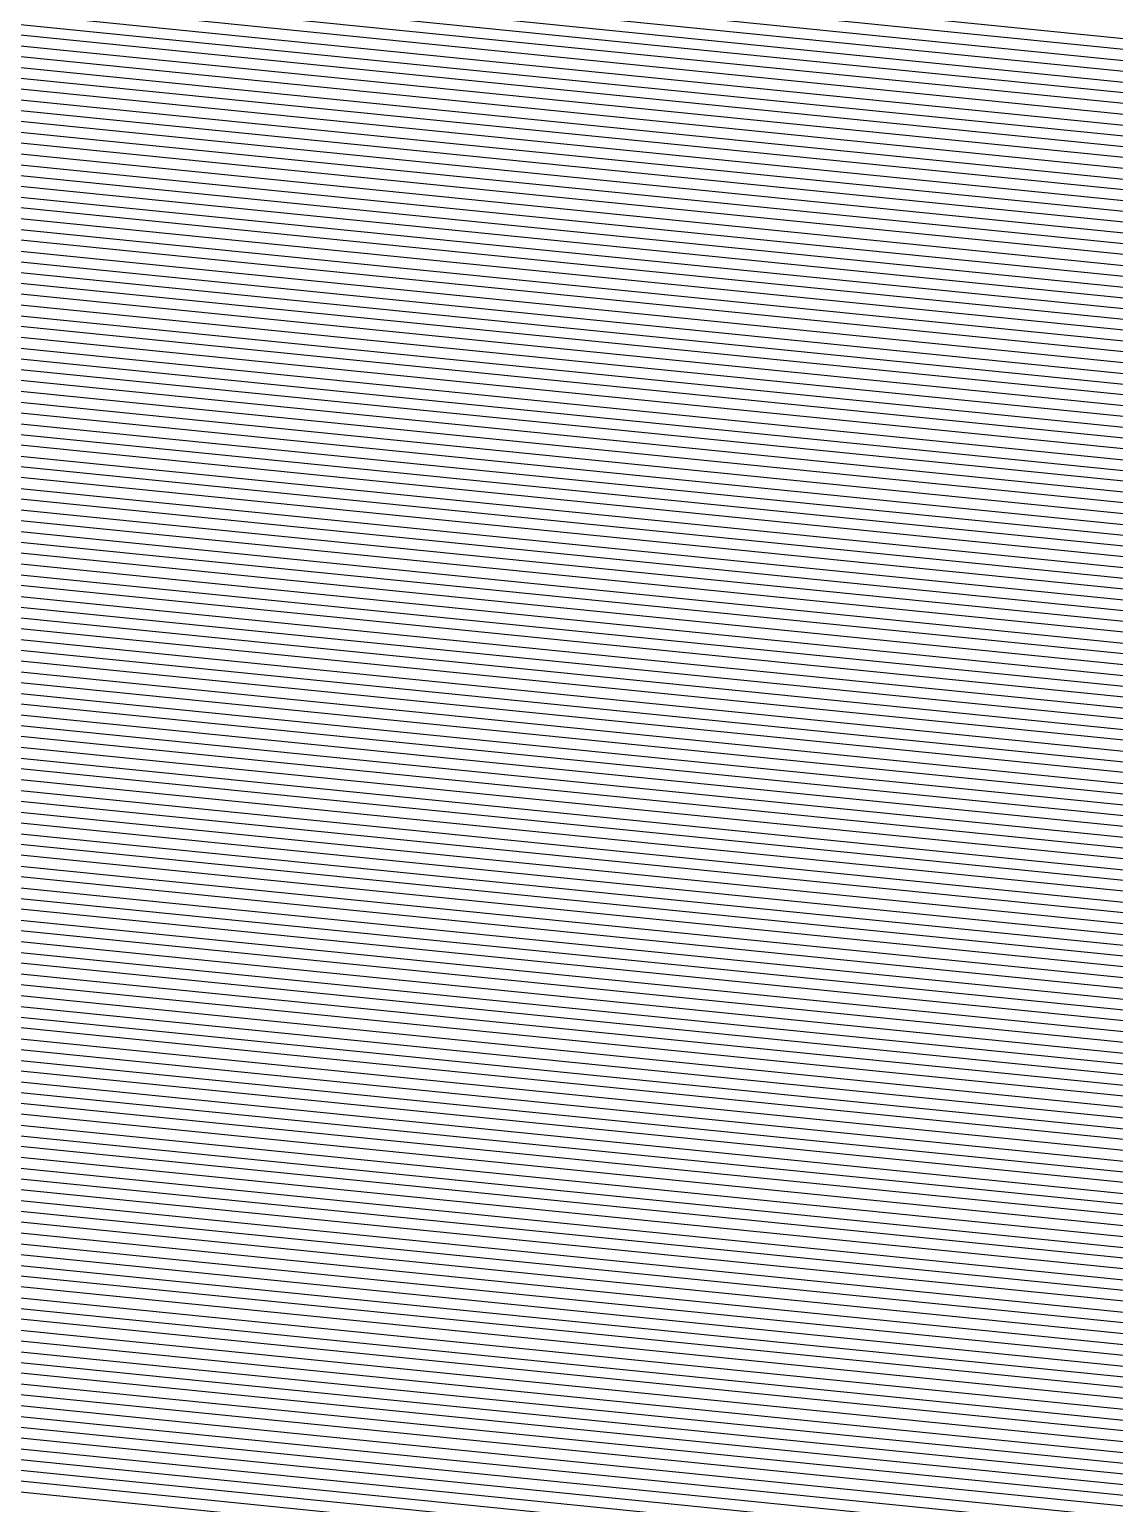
# Model space of a CAD drawing. Extents: x 7084 to 11035, y 13750 to 16729.
# Drawn here: x 9201.4 to 9242.5, y 13833.5 to 13889.4 of the extents above; entities that cross this region are included whole.
import ezdxf

# ---------------------------------------------------------------- set-up
doc = ezdxf.new("R2010")
doc.units = 0
doc.layers.add('Default', color=7, linetype='Continuous')

msp = doc.modelspace()

# ---------------------------------------------------------------- linework, layer by layer
at = {"layer": 'Default'}
for points in [[(10295.182, 16443.974), (10517.258, 16426.435), (10774.398, 16069.815), (10782.234, 16061.156), (10899.116, 15950.077), (11021.842, 15529.148), (11025.76, 15520.163), (10955.631, 15040.771), (10955.141, 15028.681), (10844.103, 14104.975), (10839.206, 14081.776), (10704.791, 13900.543), (10696.956, 13890.577), (10445.659, 13756.114), (9966.443, 13808.73), (9960.24, 13824.25), (9942.283, 13817.715), (9533.196, 13811.869), (9526.993, 13805.497), (8948.427, 13863.96), (8926.226, 13867.554), (8137.273, 13990.325)], [(10298.938, 16421.009), (10512.184, 16404.168), (10759.1, 16061.727), (10776.154, 16042.882), (10888.389, 15936.22), (11006.235, 15532.027), (11014.762, 15512.47), (10947.422, 15052.14), (10946.356, 15025.827), (10839.733, 14138.849), (10829.074, 14088.357), (10700.004, 13914.33), (10682.95, 13892.64), (10441.646, 13763.523), (9981.484, 13814.047), (9967.983, 13847.827), (9928.901, 13833.604), (9536.08, 13827.99), (9522.579, 13814.122), (8967.017, 13870.26), (8918.698, 13878.083), (8161.114, 13995.972)], [(8184.955, 14001.62), (8911.169, 13888.612), (8985.607, 13876.56), (9518.164, 13822.747), (9538.963, 13844.111), (9915.518, 13849.492), (9975.726, 13871.403), (9996.525, 13819.364), (10437.632, 13770.932), (10668.945, 13894.703), (10695.217, 13928.117), (10818.943, 14094.938), (10835.363, 14172.723), (10937.571, 15022.974), (10939.213, 15063.509), (11003.765, 15504.778), (10990.629, 15534.906), (10877.662, 15922.362), (10770.075, 16024.607), (10743.803, 16053.64), (10507.111, 16381.901), (10302.695, 16398.045)], [(10309.457, 16356.709), (10497.979, 16341.82), (10716.267, 16039.082), (10759.132, 15991.714), (10858.354, 15897.418), (10962.537, 15540.089), (10983.97, 15490.933), (10924.437, 15083.974), (10921.758, 15017.837), (10827.497, 14233.696), (10800.706, 14106.784), (10686.601, 13952.934), (10643.735, 13898.416), (10430.408, 13784.269), (10023.598, 13828.935), (9989.663, 13913.841), (9891.43, 13878.091), (9544.153, 13873.128), (9510.218, 13838.272), (9019.07, 13887.901), (8897.617, 13907.563), (8227.87, 14011.785)], [(10096.152, 16308.161), (10195.057, 16272.526), (10311.335, 16345.226), (10495.442, 16330.686), (10708.618, 16035.038), (10756.093, 15982.576), (10852.991, 15890.49), (10954.734, 15541.528), (10978.471, 15487.087), (10920.332, 15089.658), (10917.365, 15016.41), (10825.312, 14250.633), (10795.64, 14110.075), (10684.207, 13959.828), (10636.733, 13899.447), (10428.401, 13787.973), (10031.119, 13831.593), (9993.535, 13925.629), (9884.739, 13886.035), (9545.595, 13881.188), (9508.011, 13842.584), (9028.365, 13891.051), (8893.853, 13912.828), (8239.79, 14014.608)], [(10312.462, 16338.337), (10493.92, 16324.006), (10704.029, 16032.612), (10754.269, 15977.094), (10849.773, 15886.332), (10950.052, 15542.392), (10975.172, 15484.779), (10917.87, 15093.069), (10914.73, 15015.553), (10824.001, 14260.796), (10792.601, 14112.049), (10682.771, 13963.964), (10632.531, 13900.066), (10427.197, 13790.196), (10035.631, 13833.189), (9995.858, 13932.702), (9880.724, 13890.802), (9546.46, 13886.025), (9506.686, 13845.172), (9033.942, 13892.941), (8891.595, 13915.986), (8246.943, 14016.302)], [(8139.657, 13990.89), (8925.473, 13868.607), (8950.286, 13864.59), (9526.552, 13806.36), (9533.485, 13813.481), (9940.945, 13819.304), (9961.014, 13826.608), (9967.947, 13809.261), (10445.258, 13756.854), (10695.555, 13890.783), (10704.313, 13901.922), (10838.192, 14082.434), (10843.666, 14108.363), (10954.262, 15028.396), (10954.81, 15041.908), (11024.66, 15519.393), (11020.281, 15529.436), (10898.043, 15948.692), (10781.626, 16059.328)], [(10777.978, 16048.364), (10891.607, 15940.377), (11010.917, 15531.163), (11018.062, 15514.778), (10949.884, 15048.729), (10948.991, 15026.684), (10841.044, 14128.687), (10832.114, 14086.383), (10701.44, 13910.194), (10687.152, 13892.021), (10442.85, 13761.3), (9976.972, 13812.452), (9965.66, 13840.754), (9932.916, 13828.837), (9535.215, 13823.154), (9523.903, 13811.535), (8961.44, 13868.37), (8920.956, 13874.924), (8153.962, 13994.278)], [(8214.757, 14008.679), (8901.758, 13901.773), (9008.845, 13884.436), (9512.646, 13833.528), (9542.567, 13864.262), (9898.79, 13869.352), (9985.405, 13900.874), (10015.326, 13826.01), (10432.616, 13780.194), (10651.438, 13897.281), (10689.234, 13945.351), (10806.278, 14103.165), (10829.9, 14215.066), (10926.589, 15019.406), (10928.952, 15077.721), (10990.018, 15495.163), (10971.121, 15538.505), (10864.254, 15905.04), (10762.476, 16001.764), (10724.68, 16043.53)], [(10758.22, 15988.972), (10856.745, 15895.34), (10960.196, 15540.521), (10982.32, 15489.779), (10923.205, 15085.679), (10920.44, 15017.409), (10826.841, 14238.778), (10799.186, 14107.772), (10685.883, 13955.002), (10641.634, 13898.725), (10429.806, 13785.38), (10025.854, 13829.732), (9990.825, 13917.377), (9889.422, 13880.474), (9544.586, 13875.546), (9509.556, 13839.566), (9021.858, 13888.846), (8896.488, 13909.143), (8231.446, 14012.632)], [(8243.366, 14015.455), (8892.724, 13914.407), (9031.153, 13891.996), (9507.349, 13843.878), (9546.027, 13883.607), (9882.731, 13888.418), (9994.696, 13929.166), (10033.375, 13832.391), (10427.799, 13789.085), (10634.632, 13899.756), (10683.489, 13961.896), (10794.12, 14111.062), (10824.656, 14255.715), (10916.047, 15015.982), (10919.101, 15091.364), (10976.822, 15485.933), (10952.393, 15541.96), (10851.382, 15888.411), (10755.181, 15979.835)], [(10754.573, 15978.008), (10850.309, 15887.025), (10950.832, 15542.248), (10975.722, 15485.164), (10918.28, 15092.501), (10915.169, 15015.696), (10824.219, 14259.102), (10793.107, 14111.72), (10683.01, 13963.275), (10633.231, 13899.963), (10427.398, 13789.826), (10034.879, 13832.923), (9995.47, 13931.523), (9881.393, 13890.007), (9546.316, 13885.219), (9506.907, 13844.741), (9033.012, 13892.626), (8891.971, 13915.46), (8245.751, 14016.02)], [(8261.247, 14019.691), (8887.077, 13922.304), (9045.096, 13896.721), (9504.038, 13850.347), (9548.19, 13895.697), (9872.694, 13900.335), (10000.503, 13946.848), (10044.656, 13836.379), (10424.789, 13794.642), (10624.128, 13901.304), (10679.899, 13972.236), (10786.522, 14115.998), (10821.379, 14281.12), (10909.459, 15013.841), (10912.944, 15099.891), (10968.574, 15480.164), (10940.688, 15544.119), (10843.337, 15878.018), (10750.621, 15966.13)], [(8269.592, 14021.667), (8884.442, 13925.989), (9051.602, 13898.927), (9502.493, 13853.365), (9549.199, 13901.339), (9868.01, 13905.896), (10003.213, 13955.1), (10049.92, 13838.24), (10423.385, 13797.235), (10619.226, 13902.025), (10678.223, 13977.062), (10782.976, 14118.301), (10819.849, 14292.976), (10906.384, 15012.842), (10910.071, 15103.87), (10964.724, 15477.471), (10935.226, 15545.127), (10839.582, 15873.167), (10748.493, 15959.734)], [(8124.16, 13987.219), (8930.367, 13861.763), (8938.203, 13860.495), (9529.421, 13800.754), (9531.61, 13803.003), (9949.644, 13808.977), (9955.981, 13811.283), (9958.171, 13805.805), (10447.867, 13752.038), (10704.659, 13889.443), (10707.424, 13892.96), (10844.778, 14078.157), (10846.506, 14086.345), (10959.973, 15030.251), (10960.145, 15034.518), (11031.808, 15524.393), (11030.425, 15527.565), (10905.015, 15957.699)], [(10904.479, 15957.006), (11029.645, 15527.708), (11031.258, 15524.009), (10959.735, 15035.086), (10959.533, 15030.108), (10846.288, 14088.038), (10844.271, 14078.486), (10707.185, 13893.649), (10703.958, 13889.546), (10447.666, 13752.409), (9958.923, 13806.071), (9956.368, 13812.462), (9948.975, 13809.771), (9531.755, 13803.809), (9529.2, 13801.185), (8939.132, 13860.81), (8929.991, 13862.29), (8125.352, 13987.501)], [(8127.736, 13988.066), (8929.238, 13863.342), (8940.991, 13861.44), (9528.759, 13802.047), (9532.043, 13805.421), (9947.636, 13811.36), (9957.143, 13814.82), (9960.427, 13806.603), (10447.265, 13753.15), (10702.558, 13889.752), (10706.706, 13895.028), (10843.258, 14079.144), (10845.851, 14091.426), (10958.655, 15029.823), (10958.914, 15036.223), (11030.159, 15523.239), (11028.084, 15527.996), (10903.406, 15955.62)], [(8130.12, 13988.631), (8928.485, 13864.395), (8942.85, 13862.07), (9528.317, 13802.91), (9532.331, 13807.033), (9946.298, 13812.949), (9957.917, 13817.177), (9961.931, 13807.135), (10446.863, 13753.891), (10701.157, 13889.958), (10706.227, 13896.407), (10842.245, 14079.802), (10845.414, 14094.813), (10957.776, 15029.537), (10958.093, 15037.36), (11029.059, 15522.47), (11026.524, 15528.284), (10902.334, 15954.235)], [(8131.312, 13988.913), (8928.108, 13864.922), (8943.78, 13862.385), (9528.097, 13803.341), (9532.475, 13807.839), (9945.629, 13813.743), (9958.304, 13818.356), (9962.683, 13807.4), (10446.663, 13754.261), (10700.457, 13890.061), (10705.988, 13897.096), (10841.738, 14080.131), (10845.195, 14096.507), (10957.337, 15029.395), (10957.683, 15037.929), (11028.509, 15522.086), (11025.743, 15528.428), (10901.797, 15953.542)], [(8132.504, 13989.196), (8927.732, 13865.448), (8944.709, 13862.7), (9527.876, 13803.772), (9532.62, 13808.645), (9944.96, 13814.538), (9958.691, 13819.535), (9963.435, 13807.666), (10446.462, 13754.632), (10699.757, 13890.165), (10705.749, 13897.785), (10841.232, 14080.46), (10844.977, 14098.2), (10956.898, 15029.252), (10957.272, 15038.497), (11027.959, 15521.701), (11024.963, 15528.572), (10901.261, 15952.849)], [(10900.188, 15951.463), (11023.403, 15528.86), (11026.859, 15520.932), (10956.451, 15039.634), (10956.019, 15028.967), (10844.54, 14101.588), (10840.219, 14081.118), (10705.27, 13899.164), (10698.356, 13890.371), (10446.061, 13755.373), (9964.939, 13808.198), (9959.466, 13821.892), (9943.622, 13816.126), (9532.908, 13810.257), (9527.435, 13804.635), (8946.568, 13863.33), (8926.979, 13866.501), (8134.889, 13989.76)], [(8138.465, 13990.607), (8925.85, 13868.08), (8949.357, 13864.275), (9526.772, 13805.929), (9533.34, 13812.675), (9941.614, 13818.51), (9960.627, 13825.429), (9967.195, 13808.996), (10445.459, 13756.484), (10696.255, 13890.68), (10704.552, 13901.232), (10838.699, 14082.105), (10843.884, 14106.669), (10954.702, 15028.539), (10955.22, 15041.339), (11025.21, 15519.778), (11021.062, 15529.292), (10898.579, 15949.384)], [(8140.849, 13991.172), (8925.097, 13869.133), (8951.216, 13864.905), (9526.331, 13806.791), (9533.629, 13814.287), (9940.276, 13820.098), (9961.401, 13827.787), (9968.699, 13809.527), (10445.057, 13757.225), (10694.855, 13890.886), (10704.073, 13902.611), (10837.686, 14082.763), (10843.447, 14110.056), (10953.823, 15028.253), (10954.399, 15042.476), (11024.11, 15519.009), (11019.501, 15529.58), (10897.507, 15947.999)], [(10896.434, 15946.613), (11017.94, 15529.868), (11023.01, 15518.24), (10953.578, 15043.613), (10952.945, 15027.968), (10843.01, 14113.444), (10836.673, 14083.422), (10703.594, 13903.99), (10693.454, 13891.093), (10444.656, 13757.966), (9970.203, 13810.059), (9962.176, 13830.144), (9938.938, 13821.687), (9533.917, 13815.899), (9525.889, 13807.654), (8953.075, 13865.535), (8924.344, 13870.186)], [(8144.425, 13992.019), (8923.968, 13870.713), (8954.004, 13865.85), (9525.669, 13808.085), (9534.061, 13816.705), (9938.269, 13822.482), (9962.563, 13831.323), (9970.955, 13810.325), (10444.455, 13758.336), (10692.754, 13891.196), (10703.355, 13904.679), (10836.166, 14083.751), (10842.792, 14115.137), (10952.505, 15027.825), (10953.168, 15044.182), (11022.46, 15517.855), (11017.16, 15530.012), (10895.898, 15945.92)], [(10894.825, 15944.534), (11015.599, 15530.3), (11021.361, 15517.086), (10952.347, 15045.319), (10951.627, 15027.54), (10842.355, 14118.525), (10835.153, 14084.409), (10702.876, 13906.058), (10691.353, 13891.402), (10444.054, 13759.077), (9972.459, 13810.857), (9963.337, 13833.681), (9936.93, 13824.071), (9534.35, 13818.317), (9525.227, 13808.947), (8955.863, 13866.48), (8923.215, 13871.765), (8146.809, 13992.584)], [(10894.289, 15943.841), (11014.819, 15530.444), (11020.811, 15516.701), (10951.937, 15045.887), (10951.188, 15027.397), (10842.136, 14120.219), (10834.646, 14084.738), (10702.637, 13906.747), (10690.653, 13891.505), (10443.853, 13759.448), (9973.212, 13811.122), (9963.724, 13834.86), (9936.261, 13824.865), (9534.494, 13819.123), (9525.007, 13809.379), (8956.793, 13866.795), (8922.838, 13872.292), (8148.001, 13992.866)], [(8149.193, 13993.149), (8922.462, 13872.818), (8957.722, 13867.11), (9524.786, 13809.81), (9534.638, 13819.929), (9935.592, 13825.659), (9964.111, 13836.038), (9973.964, 13811.388), (10443.653, 13759.818), (10689.953, 13891.608), (10702.398, 13907.436), (10834.14, 14085.067), (10841.918, 14121.912), (10950.748, 15027.254), (10951.526, 15046.455), (11020.261, 15516.316), (11014.039, 15530.588), (10893.752, 15943.148)], [(8150.385, 13993.431), (8922.086, 13873.345), (8958.652, 13867.425), (9524.565, 13810.241), (9534.782, 13820.735), (9934.923, 13826.454), (9964.499, 13837.217), (9974.716, 13811.654), (10443.452, 13760.189), (10689.253, 13891.712), (10702.158, 13908.126), (10833.633, 14085.396), (10841.699, 14123.606), (10950.309, 15027.112), (10951.116, 15047.024), (11019.711, 15515.932), (11013.258, 15530.732), (10893.216, 15942.456)], [(8151.577, 13993.713), (8921.709, 13873.871), (8959.581, 13867.74), (9524.344, 13810.672), (9534.926, 13821.541), (9934.254, 13827.248), (9964.886, 13838.396), (9975.468, 13811.92), (10443.251, 13760.559), (10688.552, 13891.815), (10701.919, 13908.815), (10833.127, 14085.725), (10841.481, 14125.3), (10949.87, 15026.969), (10950.705, 15047.592), (11019.161, 15515.547), (11012.478, 15530.876), (10892.68, 15941.763)], [(8152.77, 13993.996), (8921.333, 13874.398), (8960.511, 13868.055), (9524.124, 13811.104), (9535.07, 13822.348), (9933.585, 13828.043), (9965.273, 13839.575), (9976.22, 13812.186), (10443.051, 13760.93), (10687.852, 13891.918), (10701.68, 13909.505), (10832.62, 14086.054), (10841.262, 14126.993), (10949.431, 15026.826), (10950.295, 15048.161), (11018.611, 15515.163), (11011.698, 15531.019), (10892.143, 15941.07)], [(10891.071, 15939.684), (11010.137, 15531.307), (11017.512, 15514.393), (10949.474, 15049.298), (10948.552, 15026.541), (10840.825, 14130.381), (10831.607, 14086.712), (10701.201, 13910.883), (10686.452, 13892.124), (10442.649, 13761.67), (9977.724, 13812.718), (9966.047, 13841.932), (9932.246, 13829.631), (9535.359, 13823.96), (9523.682, 13811.966), (8962.37, 13868.685), (8920.58, 13875.451), (8155.154, 13994.56)], [(8156.346, 13994.843), (8920.203, 13875.977), (8963.299, 13869), (9523.461, 13812.397), (9535.503, 13824.766), (9931.577, 13830.426), (9966.434, 13843.111), (9978.476, 13812.983), (10442.449, 13762.041), (10685.751, 13892.227), (10700.962, 13911.573), (10831.1, 14087.041), (10840.607, 14132.074), (10948.113, 15026.398), (10949.063, 15049.866), (11016.962, 15514.009), (11009.357, 15531.451), (10890.534, 15938.991)], [(10889.998, 15938.298), (11008.576, 15531.595), (11016.412, 15513.624), (10948.653, 15050.435), (10947.674, 15026.255), (10840.388, 14133.768), (10830.594, 14087.37), (10700.722, 13912.262), (10685.051, 13892.33), (10442.248, 13762.411), (9979.228, 13813.249), (9966.821, 13844.29), (9930.908, 13831.22), (9535.647, 13825.572), (9523.241, 13812.829), (8964.229, 13869.315), (8919.827, 13876.503), (8157.538, 13995.125)], [(8159.922, 13995.69), (8919.074, 13877.556), (8966.088, 13869.945), (9522.799, 13813.691), (9535.936, 13827.184), (9929.57, 13832.809), (9967.596, 13846.648), (9980.732, 13813.781), (10441.847, 13763.152), (10683.651, 13892.537), (10700.244, 13913.641), (10829.581, 14088.028), (10839.951, 14137.156), (10946.795, 15025.97), (10947.832, 15051.572), (11015.312, 15512.855), (11007.016, 15531.883), (10888.925, 15936.913)], [(10887.853, 15935.527), (11005.455, 15532.171), (11014.212, 15512.086), (10947.011, 15052.709), (10945.917, 15025.685), (10839.514, 14140.543), (10828.568, 14088.686), (10699.765, 13915.019), (10682.25, 13892.743), (10441.445, 13763.893), (9982.236, 13814.313), (9968.37, 13849.005), (9928.232, 13834.398), (9536.224, 13828.796), (9522.358, 13814.554), (8967.947, 13870.575), (8918.321, 13878.609)], [(8163.498, 13996.537), (8917.945, 13879.136), (8968.876, 13870.89), (9522.137, 13814.985), (9536.368, 13829.602), (9927.563, 13835.192), (9968.757, 13850.184), (9982.988, 13814.579), (10441.245, 13764.264), (10681.55, 13892.846), (10699.526, 13915.709), (10828.061, 14089.015), (10839.296, 14142.237), (10945.477, 15025.542), (10946.601, 15053.277), (11013.663, 15511.701), (11004.675, 15532.315), (10887.316, 15934.834)], [(10886.244, 15933.448), (11003.114, 15532.603), (11012.563, 15510.932), (10945.78, 15054.414), (10944.599, 15025.257), (10838.859, 14145.624), (10827.048, 14089.674), (10699.047, 13917.087), (10680.149, 13893.052), (10440.843, 13765.005), (9984.492, 13815.11), (9969.531, 13852.542), (9926.224, 13836.781), (9536.656, 13831.214), (9521.696, 13815.847), (8970.735, 13871.52), (8917.192, 13880.189), (8165.882, 13997.102)], [(10885.707, 15932.755), (11002.334, 15532.747), (11012.013, 15510.547), (10945.369, 15054.982), (10944.16, 15025.114), (10838.64, 14147.318), (10826.541, 14090.003), (10698.808, 13917.777), (10679.449, 13893.156), (10440.642, 13765.375), (9985.244, 13815.376), (9969.919, 13853.721), (9925.555, 13837.576), (9536.801, 13832.02), (9521.475, 13816.279), (8971.665, 13871.835), (8916.815, 13880.715), (8167.074, 13997.384)], [(10885.171, 15932.062), (11001.553, 15532.891), (11011.463, 15510.163), (10944.959, 15055.551), (10943.72, 15024.971), (10838.422, 14149.011), (10826.035, 14090.332), (10698.568, 13918.466), (10678.749, 13893.259), (10440.442, 13765.746), (9985.996, 13815.642), (9970.306, 13854.9), (9924.886, 13838.37), (9536.945, 13832.826), (9521.254, 13816.71), (8972.594, 13872.15), (8916.439, 13881.241), (8168.266, 13997.666)], [(8169.458, 13997.949), (8916.063, 13881.768), (8973.524, 13872.465), (9521.034, 13817.141), (9537.089, 13833.632), (9924.217, 13839.164), (9970.693, 13856.078), (9986.748, 13815.908), (10440.241, 13766.116), (10678.048, 13893.362), (10698.329, 13919.156), (10825.528, 14090.661), (10838.203, 14150.705), (10943.281, 15024.829), (10944.549, 15056.119), (11010.913, 15509.778), (11000.773, 15533.035), (10884.635, 15931.37)], [(10884.098, 15930.677), (10999.993, 15533.179), (11010.363, 15509.394), (10944.138, 15056.688), (10942.842, 15024.686), (10837.985, 14152.399), (10825.022, 14090.99), (10698.089, 13919.845), (10677.348, 13893.465), (10440.04, 13766.486), (9987.5, 13816.174), (9971.08, 13857.257), (9923.548, 13839.959), (9537.233, 13834.438), (9520.813, 13817.572), (8974.453, 13872.78), (8915.686, 13882.294), (8170.651, 13998.231)], [(8171.843, 13998.514), (8915.31, 13882.821), (8975.383, 13873.095), (9520.592, 13818.003), (9537.377, 13835.244), (9922.879, 13840.753), (9971.467, 13858.436), (9988.252, 13816.44), (10439.84, 13766.857), (10676.648, 13893.568), (10697.85, 13920.534), (10824.515, 14091.319), (10837.766, 14154.093), (10942.402, 15024.543), (10943.728, 15057.256), (11009.814, 15509.009), (10999.212, 15533.323), (10883.562, 15929.984)], [(8173.035, 13998.796), (8914.933, 13883.347), (8976.312, 13873.41), (9520.371, 13818.435), (9537.521, 13836.05), (9922.21, 13841.548), (9971.854, 13859.615), (9989.004, 13816.705), (10439.639, 13767.227), (10675.948, 13893.671), (10697.611, 13921.224), (10824.008, 14091.648), (10837.548, 14155.786), (10941.963, 15024.4), (10943.317, 15057.825), (11009.264, 15508.624), (10998.432, 15533.467), (10883.026, 15929.291)], [(8174.227, 13999.078), (8914.557, 13883.874), (8977.242, 13873.725), (9520.151, 13818.866), (9537.666, 13836.856), (9921.54, 13842.342), (9972.242, 13860.794), (9989.756, 13816.971), (10439.438, 13767.598), (10675.247, 13893.774), (10697.371, 13921.913), (10823.502, 14091.977), (10837.329, 14157.48), (10941.524, 15024.258), (10942.907, 15058.393), (11008.714, 15508.24), (10997.652, 15533.611), (10882.489, 15928.598)], [(10881.953, 15927.905), (10996.871, 15533.755), (11008.164, 15507.855), (10942.496, 15058.962), (10941.085, 15024.115), (10837.111, 14159.174), (10822.995, 14092.306), (10697.132, 13922.602), (10674.547, 13893.878), (10439.238, 13767.968), (9990.508, 13817.237), (9972.629, 13861.973), (9920.871, 13843.137), (9537.81, 13837.662), (9519.93, 13819.297), (8978.171, 13874.04), (8914.18, 13884.4), (8175.419, 13999.361)], [(8176.611, 13999.643), (8913.804, 13884.926), (8979.101, 13874.355), (9519.709, 13819.728), (9537.954, 13838.468), (9920.202, 13843.931), (9973.016, 13863.151), (9991.261, 13817.503), (10439.037, 13768.339), (10673.847, 13893.981), (10696.893, 13923.292), (10822.489, 14092.635), (10836.892, 14160.867), (10940.645, 15023.972), (10942.086, 15059.53), (11007.614, 15507.471), (10996.091, 15533.899), (10881.417, 15927.212)], [(8177.803, 13999.925), (8913.428, 13885.453), (8980.03, 13874.67), (9519.488, 13820.16), (9538.098, 13839.274), (9919.533, 13844.725), (9973.403, 13864.33), (9992.013, 13817.769), (10438.836, 13768.709), (10673.146, 13894.084), (10696.653, 13923.981), (10821.982, 14092.964), (10836.674, 14162.561), (10940.206, 15023.83), (10941.675, 15060.098), (11007.064, 15507.086), (10995.311, 15534.043), (10880.88, 15926.519)], [(10879.271, 15924.441), (10992.97, 15534.474), (11005.415, 15505.932), (10940.444, 15061.804), (10938.888, 15023.402), (10836.018, 14167.642), (10820.462, 14093.951), (10695.935, 13926.049), (10671.046, 13894.393), (10438.234, 13769.821), (9994.269, 13818.566), (9974.564, 13867.867), (9917.526, 13847.109), (9538.531, 13841.692), (9518.826, 13821.453), (8982.819, 13875.615), (8912.298, 13887.032), (8181.379, 14000.772)], [(10878.735, 15923.748), (10992.189, 15534.618), (11004.865, 15505.548), (10940.034, 15062.372), (10938.449, 15023.259), (10835.8, 14169.336), (10819.956, 14094.28), (10695.696, 13926.739), (10670.345, 13894.496), (10438.034, 13770.191), (9995.021, 13818.832), (9974.952, 13869.045), (9916.857, 13847.903), (9538.675, 13842.499), (9518.606, 13821.885), (8983.748, 13875.93), (8911.922, 13887.559), (8182.571, 14001.055)], [(8183.763, 14001.337), (8911.545, 13888.085), (8984.678, 13876.245), (9518.385, 13822.316), (9538.819, 13843.305), (9916.187, 13848.697), (9975.339, 13870.224), (9995.773, 13819.098), (10437.833, 13770.562), (10669.645, 13894.599), (10695.457, 13927.428), (10819.449, 14094.609), (10835.581, 14171.03), (10938.01, 15023.116), (10939.623, 15062.941), (11004.315, 15505.163), (10991.409, 15534.762), (10878.199, 15923.055)], [(10877.126, 15921.669), (10989.848, 15535.05), (11003.215, 15504.394), (10938.802, 15064.078), (10937.131, 15022.831), (10835.144, 14174.417), (10818.436, 14095.267), (10694.978, 13928.807), (10668.245, 13894.806), (10437.432, 13771.302), (9997.277, 13819.63), (9976.113, 13872.582), (9914.849, 13850.286), (9539.107, 13844.917), (9517.943, 13823.178), (8986.537, 13876.875), (8910.793, 13889.138), (8186.147, 14001.902)], [(10876.053, 15920.283), (10988.288, 15535.338), (11002.115, 15503.625), (10937.981, 15065.215), (10936.253, 15022.545), (10834.707, 14177.804), (10817.423, 14095.926), (10694.499, 13930.185), (10666.844, 13895.012), (10437.03, 13772.043), (9998.781, 13820.162), (9976.887, 13874.94), (9913.511, 13851.875), (9539.396, 13846.529), (9517.502, 13824.041), (8988.396, 13877.505), (8910.04, 13890.191), (8188.531, 14002.467)], [(8189.724, 14002.749), (8909.663, 13890.717), (8989.325, 13877.82), (9517.281, 13824.472), (9539.54, 13847.335), (9912.842, 13852.67), (9977.274, 13876.118), (9999.533, 13820.427), (10436.83, 13772.414), (10666.144, 13895.115), (10694.26, 13930.875), (10816.916, 14096.255), (10834.489, 14179.498), (10935.814, 15022.403), (10937.571, 15065.783), (11001.566, 15503.24), (10987.508, 15535.482), (10875.517, 15919.591)], [(8190.916, 14003.031), (8909.287, 13891.244), (8990.255, 13878.135), (9517.06, 13824.903), (9539.684, 13848.141), (9912.173, 13853.464), (9977.662, 13877.297), (10000.285, 13820.693), (10436.629, 13772.784), (10665.444, 13895.218), (10694.021, 13931.564), (10816.41, 14096.584), (10834.27, 14181.192), (10935.374, 15022.26), (10937.161, 15066.352), (11001.016, 15502.855), (10986.727, 15535.626), (10874.981, 15918.898)], [(10874.444, 15918.205), (10985.947, 15535.77), (11000.466, 15502.471), (10936.75, 15066.92), (10934.935, 15022.117), (10834.052, 14182.885), (10815.903, 14096.913), (10693.781, 13932.253), (10664.743, 13895.321), (10436.428, 13773.155), (10001.037, 13820.959), (9978.049, 13878.476), (9911.504, 13854.258), (9539.828, 13848.947), (9516.84, 13825.335), (8991.184, 13878.45)], [(8193.3, 14003.596), (8908.534, 13892.297), (8992.114, 13878.766), (9516.619, 13825.766), (9539.972, 13849.753), (9910.834, 13855.053), (9978.436, 13879.655), (10001.789, 13821.225), (10436.228, 13773.525), (10664.043, 13895.425), (10693.542, 13932.943), (10815.397, 14097.242), (10833.833, 14184.579), (10934.496, 15021.975), (10936.34, 15067.488), (10999.916, 15502.086), (10985.167, 15535.914), (10873.908, 15917.512)], [(10873.372, 15916.819), (10984.386, 15536.058), (10999.366, 15501.702), (10935.929, 15068.057), (10934.057, 15021.832), (10833.615, 14186.273), (10814.89, 14097.571), (10693.302, 13933.632), (10663.343, 13895.528), (10436.027, 13773.896), (10002.541, 13821.491), (9978.823, 13880.834), (9910.165, 13855.847), (9540.116, 13850.559), (9516.398, 13826.197), (8993.043, 13879.081), (8908.158, 13892.823), (8194.492, 14003.878)], [(10872.835, 15916.126), (10983.606, 15536.202), (10998.816, 15501.317), (10935.519, 15068.625), (10933.617, 15021.689), (10833.396, 14187.967), (10814.383, 14097.9), (10693.063, 13934.321), (10662.642, 13895.631), (10435.826, 13774.266), (10003.293, 13821.757), (9979.21, 13882.013), (9909.496, 13856.642), (9540.261, 13851.365), (9516.178, 13826.628), (8993.973, 13879.396), (8907.781, 13893.35), (8195.684, 14004.161)], [(8198.068, 14004.726), (8907.028, 13894.402), (8995.832, 13880.026), (9515.736, 13827.491), (9540.549, 13852.977), (9908.158, 13858.23), (9979.984, 13884.37), (10004.797, 13822.288), (10435.425, 13775.007), (10661.242, 13895.837), (10692.584, 13935.7), (10813.37, 14098.558), (10832.959, 14191.354), (10932.739, 15021.404), (10934.698, 15069.762), (10997.716, 15500.548), (10982.045, 15536.49), (10871.763, 15914.74)], [(8199.26, 14005.008), (8906.652, 13894.929), (8996.761, 13880.341), (9515.515, 13827.922), (9540.693, 13853.783), (9907.489, 13859.025), (9980.372, 13885.549), (10005.549, 13822.554), (10435.224, 13775.378), (10660.542, 13895.94), (10692.345, 13936.39), (10812.864, 14098.887), (10832.741, 14193.048), (10932.3, 15021.261), (10934.287, 15070.331), (10997.167, 15500.163), (10981.265, 15536.634), (10871.226, 15914.047)], [(10870.69, 15913.355), (10980.485, 15536.778), (10996.617, 15499.779), (10933.877, 15070.899), (10931.86, 15021.119), (10832.522, 14194.741), (10812.357, 14099.216), (10692.106, 13937.079), (10659.841, 13896.043), (10435.024, 13775.748), (10006.301, 13822.82), (9980.759, 13886.728), (9906.82, 13859.819), (9540.837, 13854.589), (9515.295, 13828.353), (8997.691, 13880.656), (8906.275, 13895.455), (8200.452, 14005.29)], [(8201.644, 14005.573), (8905.899, 13895.982), (8998.621, 13880.971), (9515.074, 13828.785), (9540.981, 13855.395), (9906.151, 13860.614), (9981.146, 13887.907), (10007.053, 13823.086), (10434.823, 13776.118), (10659.141, 13896.147), (10691.866, 13937.768), (10811.851, 14099.545), (10832.304, 14196.435), (10931.421, 15020.976), (10933.467, 15071.468), (10996.067, 15499.394), (10979.704, 15536.922), (10870.154, 15912.662)], [(10869.617, 15911.969), (10978.924, 15537.066), (10995.517, 15499.009), (10933.056, 15072.036), (10930.982, 15020.833), (10832.085, 14198.129), (10811.344, 14099.874), (10691.627, 13938.458), (10658.441, 13896.25), (10434.622, 13776.489), (10007.805, 13823.352), (9981.533, 13889.085), (9905.481, 13861.408), (9541.126, 13856.201), (9514.853, 13829.216), (8999.55, 13881.286), (8905.523, 13896.508), (8202.836, 14005.855)], [(10869.081, 15911.276), (10978.144, 15537.21), (10994.967, 15498.625), (10932.646, 15072.605), (10930.543, 15020.69), (10831.867, 14199.822), (10810.837, 14100.203), (10691.388, 13939.147), (10657.741, 13896.353), (10434.422, 13776.859), (10008.557, 13823.618), (9981.92, 13890.264), (9904.812, 13862.203), (9541.27, 13857.007), (9514.633, 13829.647), (9000.48, 13881.601), (8905.146, 13897.035), (8204.028, 14006.137)], [(8205.22, 14006.42), (8904.77, 13897.561), (9001.409, 13881.916), (9514.412, 13830.078), (9541.414, 13857.813), (9904.143, 13862.997), (9982.307, 13891.443), (10009.31, 13823.884), (10434.221, 13777.23), (10657.04, 13896.456), (10691.148, 13939.836), (10810.331, 14100.532), (10831.648, 14201.516), (10930.103, 15020.548), (10932.235, 15073.173), (10994.417, 15498.24), (10977.363, 15537.354), (10868.545, 15910.583)], [(10868.008, 15909.89), (10976.583, 15537.497), (10993.867, 15497.855), (10931.825, 15073.742), (10929.664, 15020.405), (10831.43, 14203.21), (10809.824, 14100.861), (10690.909, 13940.526), (10656.34, 13896.559), (10434.02, 13777.6), (10010.062, 13824.149), (9982.695, 13892.622), (9903.474, 13863.791), (9541.558, 13858.619), (9514.191, 13830.51), (9002.339, 13882.231), (8904.393, 13898.087), (8206.412, 14006.702)], [(10867.472, 15909.197), (10975.803, 15537.641), (10993.318, 15497.471), (10931.414, 15074.31), (10929.225, 15020.262), (10831.211, 14204.904), (10809.318, 14101.19), (10690.67, 13941.215), (10655.64, 13896.662), (10433.82, 13777.971), (10010.814, 13824.415), (9983.082, 13893.801), (9902.805, 13864.586), (9541.702, 13859.425), (9513.97, 13830.941), (9003.268, 13882.546), (8904.017, 13898.614), (8207.605, 14006.984)], [(10866.399, 15907.812), (10974.242, 15537.929), (10992.218, 15496.702), (10930.593, 15075.447), (10928.346, 15019.977), (10830.774, 14208.291), (10808.305, 14101.849), (10690.191, 13942.594), (10654.239, 13896.869), (10433.418, 13778.712), (10012.318, 13824.947), (9983.856, 13896.158), (9901.467, 13866.175), (9541.991, 13861.037), (9513.529, 13831.803), (9005.127, 13883.176), (8903.264, 13899.667), (8209.989, 14007.549)], [(10865.863, 15907.119), (10973.462, 15538.073), (10991.668, 15496.317), (10930.183, 15076.015), (10927.907, 15019.834), (10830.556, 14209.985), (10807.798, 14102.178), (10689.952, 13943.283), (10653.539, 13896.972), (10433.218, 13779.082), (10013.07, 13825.213), (9984.243, 13897.337), (9900.798, 13866.969), (9542.135, 13861.843), (9513.308, 13832.235), (9006.057, 13883.491), (8902.888, 13900.193), (8211.181, 14007.831)], [(8212.373, 14008.114), (8902.511, 13900.72), (9006.986, 13883.806), (9513.087, 13832.666), (9542.279, 13862.65), (9900.128, 13867.764), (9984.63, 13898.516), (10013.822, 13825.479), (10433.017, 13779.453), (10652.839, 13897.075), (10689.712, 13943.972), (10807.291, 14102.507), (10830.337, 14211.678), (10927.468, 15019.692), (10929.773, 15076.584), (10991.118, 15495.932), (10972.681, 15538.217), (10865.326, 15906.426)], [(10864.79, 15905.733), (10971.901, 15538.361), (10990.568, 15495.548), (10929.362, 15077.152), (10927.029, 15019.549), (10830.119, 14213.372), (10806.785, 14102.836), (10689.473, 13944.662), (10652.138, 13897.178), (10432.816, 13779.823), (10014.574, 13825.745), (9985.017, 13899.695), (9899.459, 13868.558), (9542.423, 13863.456), (9512.867, 13833.097), (9007.916, 13884.121), (8902.135, 13901.246), (8213.565, 14008.396)], [(10863.717, 15904.347), (10970.34, 15538.649), (10989.468, 15494.779), (10928.541, 15078.289), (10926.15, 15019.264), (10829.682, 14216.759), (10805.772, 14103.494), (10688.994, 13946.041), (10650.738, 13897.384), (10432.415, 13780.564), (10016.078, 13826.276), (9985.792, 13902.053), (9898.121, 13870.147), (9542.711, 13865.068), (9512.425, 13833.959), (9009.775, 13884.751), (8901.382, 13902.299), (8215.949, 14008.961)], [(8217.141, 14009.243), (8901.005, 13902.825), (9010.704, 13885.066), (9512.205, 13834.391), (9542.856, 13865.874), (9897.452, 13870.941), (9986.179, 13903.231), (10016.83, 13826.542), (10432.214, 13780.935), (10650.038, 13897.487), (10688.755, 13946.73), (10805.265, 14103.823), (10829.463, 14218.453), (10925.711, 15019.121), (10928.131, 15078.858), (10988.919, 15494.394), (10969.56, 15538.793), (10863.181, 15903.654)], [(10862.108, 15902.268), (10967.999, 15539.081), (10987.819, 15493.625), (10927.31, 15079.995), (10924.832, 15018.835), (10829.026, 14221.841), (10804.252, 14104.481), (10688.276, 13948.109), (10648.637, 13897.694), (10431.813, 13781.675), (10018.334, 13827.074), (9986.953, 13905.589), (9896.114, 13872.53), (9543.144, 13867.486), (9511.763, 13835.253), (9012.563, 13885.696), (8900.252, 13903.878), (8219.525, 14009.808)], [(8221.909, 14010.373), (8899.5, 13904.931), (9014.422, 13886.326), (9511.322, 13836.116), (9543.432, 13869.098), (9894.775, 13874.119), (9987.727, 13907.947), (10019.838, 13827.606), (10431.412, 13782.416), (10647.237, 13897.9), (10687.797, 13949.487), (10803.239, 14105.139), (10828.589, 14225.228), (10923.954, 15018.55), (10926.489, 15081.132), (10986.719, 15492.856), (10966.439, 15539.369), (10861.036, 15900.883)], [(8223.101, 14010.655), (8899.123, 13905.458), (9015.352, 13886.641), (9511.101, 13836.547), (9543.576, 13869.904), (9894.106, 13874.913), (9988.115, 13909.126), (10020.59, 13827.871), (10431.211, 13782.787), (10646.536, 13898.003), (10687.558, 13950.177), (10802.732, 14105.468), (10828.371, 14226.922), (10923.515, 15018.407), (10926.079, 15081.7), (10986.169, 15492.471), (10965.658, 15539.513), (10860.499, 15900.19)], [(10859.963, 15899.497), (10964.878, 15539.657), (10985.619, 15492.086), (10925.668, 15082.268), (10923.075, 15018.265), (10828.152, 14228.615), (10802.226, 14105.797), (10687.319, 13950.866), (10645.836, 13898.106), (10431.01, 13783.157), (10021.342, 13828.137), (9988.502, 13910.304), (9893.437, 13875.708), (9543.721, 13870.71), (9510.88, 13836.978), (9016.281, 13886.956), (8898.747, 13905.984), (8224.293, 14010.937)], [(8225.485, 14011.22), (8898.37, 13906.511), (9017.211, 13887.271), (9510.659, 13837.409), (9543.865, 13871.516), (9892.768, 13876.502), (9988.889, 13911.483), (10022.094, 13828.403), (10430.809, 13783.528), (10645.136, 13898.209), (10687.079, 13951.555), (10801.719, 14106.126), (10827.934, 14230.309), (10922.636, 15018.122), (10925.258, 15082.837), (10985.07, 15491.702), (10964.098, 15539.801), (10859.427, 15898.804)], [(8226.678, 14011.502), (8897.994, 13907.037), (9018.14, 13887.586), (9510.439, 13837.841), (9544.009, 13872.322), (9892.099, 13877.297), (9989.276, 13912.662), (10022.846, 13828.669), (10430.609, 13783.898), (10644.435, 13898.312), (10686.84, 13952.245), (10801.212, 14106.455), (10827.715, 14232.003), (10922.197, 15017.979), (10924.847, 15083.405), (10984.52, 15491.317), (10963.317, 15539.945), (10858.89, 15898.111)], [(10856.209, 15894.647), (10959.416, 15540.665), (10981.77, 15489.394), (10922.795, 15086.248), (10920.001, 15017.266), (10826.623, 14240.471), (10798.68, 14108.101), (10685.643, 13955.692), (10640.934, 13898.828), (10429.605, 13785.751), (10026.607, 13829.998), (9991.212, 13918.556), (9888.753, 13881.269), (9544.73, 13876.352), (9509.335, 13839.997), (9022.788, 13889.161), (8896.112, 13909.669), (8232.638, 14012.914)], [(10854.063, 15891.875), (10956.294, 15541.24), (10979.571, 15487.856), (10921.153, 15088.522), (10918.244, 15016.695), (10825.749, 14247.246), (10796.653, 14109.417), (10684.686, 13958.449), (10638.133, 13899.241), (10428.803, 13787.232), (10029.615, 13831.062), (9992.76, 13923.271), (9886.077, 13884.446), (9545.307, 13879.576), (9508.452, 13841.722), (9026.506, 13890.421), (8894.606, 13911.775), (8237.406, 14014.043)], [(8238.598, 14014.326), (8894.23, 13912.301), (9027.435, 13890.736), (9508.231, 13842.153), (9545.451, 13880.382), (9885.408, 13885.241), (9993.148, 13924.45), (10030.367, 13831.328), (10428.602, 13787.603), (10637.433, 13899.344), (10684.447, 13959.138), (10796.147, 14109.746), (10825.53, 14248.94), (10917.804, 15016.552), (10920.743, 15089.09), (10979.021, 15487.471), (10955.514, 15541.384), (10853.527, 15891.182)], [(8240.982, 14014.891), (8893.477, 13913.354), (9029.294, 13891.366), (9507.79, 13843.016), (9545.739, 13881.994), (9884.069, 13886.83), (9993.922, 13926.808), (10031.871, 13831.859), (10428.201, 13788.344), (10636.032, 13899.55), (10683.968, 13960.517), (10795.134, 14110.404), (10825.093, 14252.327), (10916.926, 15016.267), (10919.922, 15090.227), (10977.921, 15486.702), (10953.953, 15541.672), (10852.454, 15889.797)], [(8244.559, 14015.738), (8892.347, 13914.934), (9032.083, 13892.311), (9507.128, 13844.309), (9546.172, 13884.413), (9882.062, 13889.213), (9995.083, 13930.344), (10034.127, 13832.657), (10427.599, 13789.455), (10633.931, 13899.86), (10683.25, 13962.585), (10793.614, 14111.391), (10824.438, 14257.408), (10915.608, 15015.839), (10918.691, 15091.932), (10976.272, 15485.548), (10951.613, 15542.104), (10850.845, 15887.718)], [(10849.236, 15885.639), (10949.272, 15542.536), (10974.622, 15484.394), (10917.459, 15093.638), (10914.29, 15015.411), (10823.782, 14262.489), (10792.094, 14112.378), (10682.532, 13964.653), (10631.831, 13900.169), (10426.997, 13790.567), (10036.383, 13833.454), (9996.245, 13933.881), (9880.055, 13891.596), (9546.604, 13886.831), (9506.466, 13845.603), (9034.871, 13893.256), (8891.218, 13916.513)], [(8250.519, 14017.149), (8890.465, 13917.566), (9036.73, 13893.886), (9506.024, 13846.466), (9546.892, 13888.443), (9878.716, 13893.185), (9997.019, 13936.238), (10037.887, 13833.986), (10426.595, 13791.307), (10630.43, 13900.375), (10682.053, 13966.032), (10791.081, 14113.036), (10823.345, 14265.877), (10913.412, 15015.125), (10916.638, 15094.775), (10973.522, 15483.625), (10947.711, 15542.824), (10848.164, 15884.254)], [(10847.627, 15883.561), (10946.931, 15542.968), (10972.972, 15483.241), (10916.228, 15095.343), (10912.973, 15014.983), (10823.127, 14267.571), (10790.574, 14113.366), (10681.814, 13966.721), (10629.73, 13900.478), (10426.395, 13791.678), (10038.639, 13834.252), (9997.406, 13937.417), (9878.047, 13893.979), (9547.037, 13889.249), (9505.804, 13846.897), (9037.66, 13894.201), (8890.089, 13918.092), (8251.711, 14017.432)], [(10847.091, 15882.868), (10946.15, 15543.112), (10972.423, 15482.856), (10915.817, 15095.912), (10912.533, 15014.84), (10822.908, 14269.264), (10790.068, 14113.695), (10681.574, 13967.411), (10629.03, 13900.582), (10426.194, 13792.048), (10039.391, 13834.518), (9997.793, 13938.596), (9877.378, 13894.774), (9547.181, 13890.055), (9505.583, 13847.328), (9038.589, 13894.516), (8889.712, 13918.619), (8252.903, 14017.714)], [(8254.095, 14017.997), (8889.336, 13919.145), (9039.519, 13894.831), (9505.362, 13847.759), (9547.325, 13890.861), (9876.709, 13895.568), (9998.18, 13939.775), (10040.143, 13834.784), (10425.993, 13792.419), (10628.329, 13900.685), (10681.335, 13968.1), (10789.561, 14114.024), (10822.69, 14270.958), (10912.094, 15014.697), (10915.407, 15096.48), (10971.873, 15482.471), (10945.37, 15543.256), (10846.555, 15882.175)], [(10846.018, 15881.482), (10944.59, 15543.4), (10971.323, 15482.087), (10914.997, 15097.048), (10911.655, 15014.555), (10822.471, 14272.652), (10789.055, 14114.353), (10681.096, 13968.789), (10627.629, 13900.788), (10425.793, 13792.789), (10040.895, 13835.05), (9998.568, 13940.954), (9876.04, 13896.363), (9547.469, 13891.667), (9505.141, 13848.19), (9040.448, 13895.146), (8888.96, 13919.671), (8255.287, 14018.279)], [(10845.482, 15880.789), (10943.809, 15543.544), (10970.773, 15481.702), (10914.586, 15097.617), (10911.216, 15014.412), (10822.253, 14274.345), (10788.548, 14114.682), (10680.856, 13969.479), (10626.929, 13900.891), (10425.592, 13793.16), (10041.647, 13835.315), (9998.955, 13942.133), (9875.371, 13897.157), (9547.613, 13892.473), (9504.921, 13848.622), (9041.378, 13895.461)], [(10844.946, 15880.096), (10943.029, 15543.688), (10970.223, 15481.318), (10914.176, 15098.185), (10910.776, 15014.269), (10822.034, 14276.039), (10788.042, 14115.011), (10680.617, 13970.168), (10626.228, 13900.994), (10425.391, 13793.53), (10042.399, 13835.581), (9999.342, 13943.311), (9874.702, 13897.951), (9547.757, 13893.279), (9504.7, 13849.053), (9042.307, 13895.776), (8888.207, 13920.724), (8257.671, 14018.844)], [(8258.863, 14019.126), (8887.83, 13921.251), (9043.237, 13896.091), (9504.479, 13849.484), (9547.902, 13894.085), (9874.033, 13898.746), (9999.729, 13944.49), (10043.151, 13835.847), (10425.191, 13793.901), (10625.528, 13901.097), (10680.378, 13970.858), (10787.535, 14115.34), (10821.816, 14277.733), (10910.337, 15014.127), (10913.765, 15098.754), (10969.673, 15480.933), (10942.249, 15543.832), (10844.409, 15879.403)], [(8260.055, 14019.408), (8887.454, 13921.777), (9044.166, 13896.406), (9504.258, 13849.915), (9548.046, 13894.891), (9873.363, 13899.54), (10000.116, 13945.669), (10043.903, 13836.113), (10424.99, 13794.271), (10624.828, 13901.2), (10680.138, 13971.547), (10787.028, 14115.669), (10821.597, 14279.426), (10909.898, 15013.984), (10913.355, 15099.322), (10969.123, 15480.548), (10941.468, 15543.976), (10843.873, 15878.711)], [(10842.8, 15877.325), (10939.908, 15544.263), (10968.024, 15479.779), (10912.534, 15100.459), (10909.019, 15013.698), (10821.16, 14282.814), (10786.015, 14116.327), (10679.659, 13972.926), (10623.427, 13901.407), (10424.589, 13795.012), (10045.408, 13836.645), (10000.89, 13948.027), (9872.025, 13901.129), (9548.334, 13896.503), (9503.817, 13850.778), (9046.025, 13897.036), (8886.701, 13922.83), (8262.439, 14019.973)], [(8263.632, 14020.255), (8886.325, 13923.357), (9046.955, 13897.351), (9503.596, 13851.209), (9548.478, 13897.309), (9871.356, 13901.923), (10001.278, 13949.206), (10046.16, 13836.911), (10424.388, 13795.383), (10622.727, 13901.51), (10679.42, 13973.615), (10785.509, 14116.656), (10820.942, 14284.508), (10908.58, 15013.556), (10912.123, 15101.028), (10967.474, 15479.394), (10939.127, 15544.407), (10842.264, 15876.632)], [(10841.728, 15875.939), (10938.347, 15544.551), (10966.924, 15479.01), (10911.713, 15101.596), (10908.141, 15013.413), (10820.723, 14286.201), (10785.002, 14116.985), (10679.181, 13974.304), (10622.027, 13901.613), (10424.187, 13795.753), (10046.912, 13837.176), (10001.665, 13950.384), (9870.687, 13902.718), (9548.622, 13898.115), (9503.376, 13851.64), (9047.884, 13897.666), (8885.948, 13923.883), (8264.824, 14020.538)], [(10841.191, 15875.246), (10937.567, 15544.695), (10966.374, 15478.625), (10911.302, 15102.165), (10907.702, 15013.27), (10820.505, 14287.895), (10784.495, 14117.314), (10678.941, 13974.994), (10621.327, 13901.716), (10423.987, 13796.123), (10047.664, 13837.442), (10002.052, 13951.563), (9870.018, 13903.512), (9548.767, 13898.921), (9503.155, 13852.072), (9048.814, 13897.981), (8885.572, 13924.409), (8266.016, 14020.82)], [(8267.208, 14021.103), (8885.195, 13924.936), (9049.743, 13898.296), (9502.934, 13852.503), (9548.911, 13899.727), (9869.349, 13904.307), (10002.439, 13952.742), (10048.416, 13837.708), (10423.786, 13796.494), (10620.626, 13901.819), (10678.702, 13975.683), (10783.989, 14117.643), (10820.286, 14289.589), (10907.262, 15013.128), (10910.892, 15102.733), (10965.824, 15478.241), (10936.786, 15544.839), (10840.655, 15874.553)], [(8268.4, 14021.385), (8884.819, 13925.462), (9050.673, 13898.612), (9502.713, 13852.934), (9549.055, 13900.533), (9868.68, 13905.101), (10002.826, 13953.921), (10049.168, 13837.974), (10423.585, 13796.864), (10619.926, 13901.922), (10678.463, 13976.372), (10783.482, 14117.972), (10820.068, 14291.282), (10906.823, 15012.985), (10910.482, 15103.302), (10965.274, 15477.856), (10936.006, 15544.983), (10840.119, 15873.86)], [(8270.784, 14021.95), (8884.066, 13926.515), (9052.532, 13899.242), (9502.272, 13853.797), (9549.343, 13902.145), (9867.341, 13906.69), (10003.601, 13956.279), (10050.672, 13838.506), (10423.184, 13797.605), (10618.526, 13902.129), (10677.984, 13977.751), (10782.469, 14118.63), (10819.631, 14294.67), (10905.945, 15012.7), (10909.661, 15104.438), (10964.175, 15477.087), (10934.445, 15545.271), (10839.046, 15872.475)], [(8271.976, 14022.232), (8883.69, 13927.042), (9053.461, 13899.557), (9502.051, 13854.228), (9549.487, 13902.952), (9866.672, 13907.484), (10003.988, 13957.457), (10051.424, 13838.772), (10422.983, 13797.976), (10617.825, 13902.232), (10677.745, 13978.441), (10781.963, 14118.959), (10819.412, 14296.363), (10905.505, 15012.557), (10909.25, 15105.007), (10963.625, 15476.702), (10933.665, 15545.415), (10838.51, 15871.782)], [(10837.437, 15870.396), (10932.104, 15545.703), (10962.525, 15475.933), (10908.429, 15106.144), (10904.627, 15012.272), (10818.975, 14299.751), (10780.949, 14119.618), (10677.266, 13979.819), (10616.425, 13902.438), (10422.582, 13798.717), (10052.928, 13839.303), (10004.762, 13959.815), (9865.334, 13909.073), (9549.776, 13904.564), (9501.61, 13855.09), (9055.32, 13900.187), (8882.937, 13928.095)], [(10836.901, 15869.703), (10931.324, 15545.847), (10961.975, 15475.548), (10908.019, 15106.712), (10904.188, 15012.129), (10818.757, 14301.445), (10780.443, 14119.947), (10677.027, 13980.509), (10615.724, 13902.541), (10422.381, 13799.087), (10053.68, 13839.569), (10005.149, 13960.994), (9864.665, 13909.868), (9549.92, 13905.37), (9501.389, 13855.522), (9056.25, 13900.502), (8882.56, 13928.621), (8275.552, 14023.079)], [(10835.828, 15868.317), (10929.763, 15546.135), (10960.875, 15474.779), (10907.198, 15107.849), (10903.309, 15011.843), (10818.32, 14304.832), (10779.43, 14120.605), (10676.548, 13981.887), (10614.324, 13902.747), (10421.98, 13799.828), (10055.184, 13840.101), (10005.923, 13963.351), (9863.327, 13911.456), (9550.208, 13906.982), (9500.948, 13856.384), (9058.109, 13901.132), (8881.807, 13929.674), (8277.936, 14023.644)], [(10835.292, 15867.624), (10928.983, 15546.279), (10960.326, 15474.395), (10906.788, 15108.418), (10902.87, 15011.701), (10818.101, 14306.526), (10778.923, 14120.934), (10676.309, 13982.577), (10613.624, 13902.851), (10421.779, 13800.199), (10055.936, 13840.367), (10006.311, 13964.53), (9862.657, 13912.251), (9550.352, 13907.788), (9500.727, 13856.815), (9059.038, 13901.447), (8881.431, 13930.2), (8279.128, 14023.926)], [(10834.755, 15866.932), (10928.203, 15546.423), (10959.776, 15474.01), (10906.377, 15108.986), (10902.431, 15011.558), (10817.883, 14308.219), (10778.417, 14121.263), (10676.069, 13983.266), (10612.923, 13902.954), (10421.578, 13800.569), (10056.688, 13840.633), (10006.698, 13965.709), (9861.988, 13913.045), (9550.497, 13908.594), (9500.506, 13857.247), (9059.968, 13901.762), (8881.054, 13930.727), (8280.32, 14024.208)], [(10833.683, 15865.546), (10926.642, 15546.711), (10958.676, 15473.241), (10905.556, 15110.123), (10901.552, 15011.273), (10817.446, 14311.607), (10777.403, 14121.921), (10675.591, 13984.645), (10611.523, 13903.16), (10421.177, 13801.31), (10058.192, 13841.164), (10007.472, 13968.067), (9860.65, 13914.634), (9550.785, 13910.206), (9500.065, 13858.109), (9061.827, 13902.392), (8880.302, 13931.78), (8282.705, 14024.773)], [(10833.146, 15864.853), (10925.862, 15546.855), (10958.126, 15472.856), (10905.146, 15110.692), (10901.113, 15011.13), (10817.227, 14313.3), (10776.897, 14122.25), (10675.351, 13985.334), (10610.823, 13903.263), (10420.976, 13801.68), (10058.944, 13841.43), (10007.859, 13969.246), (9859.981, 13915.429), (9550.929, 13911.012), (9499.844, 13858.54), (9062.756, 13902.707), (8879.925, 13932.306), (8283.897, 14025.056)], [(8286.281, 14025.62), (8879.172, 13933.359), (9064.615, 13903.337), (9499.403, 13859.403), (9551.217, 13912.624), (9858.643, 13917.017), (10008.633, 13971.603), (10060.448, 13841.962), (10420.575, 13802.421), (10609.422, 13903.469), (10674.873, 13986.713), (10775.884, 14122.908), (10816.79, 14316.688), (10900.234, 15010.845), (10904.325, 15111.828), (10957.026, 15472.087), (10924.301, 15547.143), (10832.074, 15863.467)], [(10831.001, 15862.081), (10922.74, 15547.43), (10955.927, 15471.318), (10903.504, 15112.965), (10899.356, 15010.559), (10816.353, 14320.075), (10774.871, 14123.566), (10674.394, 13988.092), (10608.021, 13903.676), (10420.174, 13803.162), (10061.952, 13842.494), (10009.408, 13973.961), (9857.304, 13918.606), (9551.506, 13914.236), (9498.961, 13860.265), (9066.474, 13903.967), (8878.419, 13934.412)], [(10830.465, 15861.388), (10921.96, 15547.574), (10955.377, 15470.933), (10903.094, 15113.534), (10898.917, 15010.417), (10816.135, 14321.769), (10774.364, 14123.895), (10674.154, 13988.781), (10607.321, 13903.779), (10419.973, 13803.533), (10062.705, 13842.759), (10009.795, 13975.14), (9856.635, 13919.401), (9551.65, 13915.042), (9498.74, 13860.697), (9067.404, 13904.282), (8878.043, 13934.938), (8289.857, 14026.467)], [(10829.928, 15860.696), (10921.18, 15547.718), (10954.827, 15470.549), (10902.683, 15114.102), (10898.477, 15010.274), (10815.916, 14323.463), (10773.857, 14124.224), (10673.915, 13989.47), (10606.621, 13903.882), (10419.772, 13803.903), (10063.457, 13843.025), (10010.182, 13976.319), (9855.966, 13920.195), (9551.794, 13915.848), (9498.52, 13861.128), (9068.333, 13904.597), (8877.667, 13935.465), (8291.049, 14026.75)], [(9070.192, 13905.227), (9498.078, 13861.99), (9552.083, 13917.46), (9854.628, 13921.784), (10010.956, 13978.676), (10064.961, 13843.557), (10419.371, 13804.644), (10605.22, 13904.088), (10673.436, 13990.849), (10772.844, 14124.882), (10815.479, 14326.85), (10897.599, 15009.988), (10901.862, 15115.239), (10953.727, 15469.779), (10919.619, 15548.006), (10828.856, 15859.31)], [(8294.625, 14027.597), (8876.537, 13937.044), (9071.122, 13905.542), (9497.857, 13862.422), (9552.227, 13918.266), (9853.959, 13922.578), (10011.343, 13979.855), (10065.713, 13843.823), (10419.17, 13805.015), (10604.52, 13904.191), (10673.197, 13991.538), (10772.338, 14125.211), (10815.261, 14328.544), (10897.16, 15009.846), (10901.452, 15115.808), (10953.177, 15469.395), (10918.839, 15548.15), (10828.319, 15858.617)], [(10827.783, 15857.924), (10918.059, 15548.294), (10952.627, 15469.01), (10901.041, 15116.376), (10896.72, 15009.703), (10815.042, 14330.237), (10771.831, 14125.541), (10672.958, 13992.228), (10603.82, 13904.295), (10418.97, 13805.385), (10066.465, 13844.089), (10011.731, 13981.034), (9853.29, 13923.373), (9552.371, 13919.072), (9497.637, 13862.853), (9072.051, 13905.857), (8876.161, 13937.57), (8295.817, 14027.879)], [(10827.247, 15857.231), (10917.278, 15548.438), (10952.078, 15468.626), (10900.631, 15116.945), (10896.281, 15009.56), (10814.824, 14331.931), (10771.325, 14125.87), (10672.718, 13992.917), (10603.12, 13904.398), (10418.769, 13805.755), (10067.217, 13844.355), (10012.118, 13982.213), (9852.621, 13924.167), (9552.515, 13919.878), (9497.416, 13863.284), (9072.981, 13906.172), (8875.784, 13938.097), (8297.009, 14028.162)], [(8218.333, 14009.526), (8900.629, 13903.352), (9011.634, 13885.381), (9511.984, 13834.822), (9543, 13866.68), (9896.783, 13871.736), (9986.566, 13904.41), (10017.582, 13826.808), (10432.014, 13781.305), (10649.337, 13897.591), (10688.515, 13947.419), (10804.758, 14104.152), (10829.245, 14220.147), (10925.272, 15018.978), (10927.72, 15079.426), (10988.369, 15494.009), (10968.78, 15538.937)], [(8220.717, 14010.09), (8899.876, 13904.405), (9013.493, 13886.011), (9511.542, 13835.684), (9543.288, 13868.292), (9895.445, 13873.324), (9987.34, 13906.768), (10019.086, 13827.34), (10431.612, 13782.046), (10647.937, 13897.797), (10688.037, 13948.798), (10803.745, 14104.81), (10828.808, 14223.534), (10924.393, 15018.693), (10926.899, 15080.563), (10987.269, 15493.24), (10967.219, 15539.225)], [(8187.339, 14002.184), (8910.416, 13889.664), (8987.466, 13877.19), (9517.723, 13823.61), (9539.251, 13845.723), (9914.18, 13851.081), (9976.5, 13873.761), (9998.029, 13819.896), (10437.231, 13771.673), (10667.544, 13894.909), (10694.739, 13929.496), (10817.929, 14095.597), (10834.926, 14176.111), (10936.692, 15022.688), (10938.392, 15064.646), (11002.665, 15504.009), (10989.068, 15535.194)], [(8164.69, 13996.819), (8917.568, 13879.662), (8969.806, 13871.205), (9521.916, 13815.416), (9536.512, 13830.408), (9926.893, 13835.987), (9969.144, 13851.363), (9983.74, 13814.844), (10441.044, 13764.634), (10680.849, 13892.949), (10699.286, 13916.398), (10827.554, 14089.345), (10839.077, 14143.93), (10945.038, 15025.399), (10946.19, 15053.845), (11013.113, 15511.317), (11003.894, 15532.459)], [(10904.735, 15111.26), (10900.674, 15010.987), (10817.009, 14314.994), (10776.39, 14122.579), (10675.112, 13986.023), (10610.122, 13903.366), (10420.776, 13802.051), (10059.696, 13841.696), (10008.246, 13970.424), (9859.312, 13916.223), (9551.073, 13911.818), (9499.623, 13858.972), (9063.686, 13903.022), (8879.549, 13932.832), (8285.089, 14025.338)], [(10931.004, 15074.878), (10928.786, 15020.12), (10830.993, 14206.597), (10808.811, 14101.52), (10690.43, 13941.904), (10654.939, 13896.765), (10433.619, 13778.341), (10011.566, 13824.681), (9983.469, 13894.98), (9902.136, 13865.38), (9541.846, 13860.231), (9513.75, 13831.372), (9004.198, 13882.861), (8903.64, 13899.14), (8208.797, 14007.267)], [(10940.855, 15061.235), (10939.328, 15023.544), (10836.237, 14165.948), (10820.969, 14093.622), (10696.175, 13925.36), (10671.746, 13894.29), (10438.435, 13769.45), (9993.517, 13818.301), (9974.177, 13866.688), (9918.195, 13846.314), (9538.386, 13840.886), (9519.047, 13821.022), (8981.889, 13875.3), (8912.675, 13886.506), (8180.187, 14000.49)], [(8287.473, 14025.903), (8878.796, 13933.885), (9065.545, 13903.652), (9499.182, 13859.834), (9551.362, 13913.43), (9857.974, 13917.812), (10009.021, 13972.782), (10061.2, 13842.228), (10420.374, 13802.792), (10608.722, 13903.573), (10674.633, 13987.402), (10775.377, 14123.237), (10816.572, 14318.382)], [(8281.513, 14024.491), (8880.678, 13931.253), (9060.897, 13902.077), (9500.285, 13857.678), (9550.641, 13909.4), (9861.319, 13913.84), (10007.085, 13966.888), (10057.44, 13840.898), (10421.378, 13800.939), (10612.223, 13903.057), (10675.83, 13983.955), (10777.91, 14121.592), (10817.664, 14309.913)], [(8249.327, 14016.867), (8890.842, 13917.039), (9035.801, 13893.571), (9506.245, 13846.034), (9546.748, 13887.637), (9879.386, 13892.39), (9996.632, 13935.06), (10037.135, 13833.72), (10426.796, 13790.937), (10631.13, 13900.272), (10682.292, 13965.343), (10791.588, 14112.707), (10823.564, 14264.183)], [(8235.022, 14013.479), (8895.359, 13910.722), (9024.647, 13889.791), (9508.894, 13840.859), (9545.018, 13877.964), (9887.415, 13882.857), (9991.986, 13920.914), (10028.111, 13830.53), (10429.204, 13786.491), (10639.534, 13899.034), (10685.165, 13957.07), (10797.666, 14108.759), (10826.186, 14243.859)], [(8196.876, 14004.443), (8907.405, 13893.876), (8994.902, 13879.711), (9515.957, 13827.06), (9540.405, 13852.171), (9908.827, 13857.436), (9979.597, 13883.191), (10004.045, 13822.023), (10435.626, 13774.637), (10661.942, 13895.734), (10692.824, 13935.011), (10813.877, 14098.229), (10833.178, 14189.66)], [(10779.936, 14120.276), (10676.787, 13981.198), (10615.024, 13902.644), (10422.181, 13799.458), (10054.432, 13839.835), (10005.536, 13962.173), (9863.996, 13910.662), (9550.064, 13906.176), (9501.168, 13855.953), (9057.179, 13900.817), (8882.184, 13929.147), (8276.744, 14023.361)], [(10798.173, 14108.43), (10685.404, 13956.381), (10640.234, 13898.931), (10429.405, 13786.121), (10027.359, 13830.264), (9991.599, 13919.735), (9888.084, 13882.063), (9544.874, 13877.158), (9509.114, 13840.428), (9023.717, 13889.476), (8895.735, 13910.196), (8233.83, 14013.196)], [(10800.199, 14107.113), (10686.361, 13953.624), (10643.035, 13898.519), (10430.207, 13784.639), (10024.35, 13829.201), (9990.05, 13915.02), (9890.761, 13878.885), (9544.297, 13873.934), (9509.997, 13838.703), (9019.999, 13888.216), (8897.241, 13908.09), (8229.062, 14012.067)], [(10830.087, 14087.699), (10700.483, 13912.951), (10684.351, 13892.434), (10442.047, 13762.782), (9979.98, 13813.515), (9967.209, 13845.469), (9930.239, 13832.015), (9535.791, 13826.378), (9523.02, 13813.26), (8965.158, 13869.63), (8919.45, 13877.03), (8158.73, 13995.408)], [(8292.241, 14027.032), (8877.29, 13935.991), (9069.263, 13904.912), (9498.299, 13861.559), (9551.938, 13916.654)], [(9549.632, 13903.758), (9501.83, 13854.659), (9054.391, 13899.872), (8883.313, 13927.568), (8273.168, 14022.514)], [(8242.174, 14015.173), (8893.1, 13913.881), (9030.224, 13891.681), (9507.569, 13843.447), (9545.883, 13882.801), (9883.4, 13887.624), (9994.309, 13927.987), (10032.623, 13832.125), (10428, 13788.714)], [(10684.925, 13957.76), (10638.833, 13899.138), (10429.003, 13786.862), (10028.863, 13830.796), (9992.373, 13922.093), (9886.746, 13883.652), (9545.162, 13878.77), (9508.673, 13841.291), (9025.576, 13890.106), (8894.982, 13911.248), (8236.214, 14013.761)], [(8230.254, 14012.349), (8896.865, 13908.616), (9020.929, 13888.531), (9509.777, 13839.134), (9544.442, 13874.74), (9890.092, 13879.68), (9990.437, 13916.198), (10025.102, 13829.467), (10430.007, 13785.01)], [(8178.995, 14000.208), (8913.051, 13885.979), (8980.96, 13874.985), (9519.268, 13820.591), (9538.242, 13840.08), (9918.864, 13845.52), (9973.79, 13865.509), (9992.765, 13818.035), (10438.636, 13769.08)], [(8145.617, 13992.302), (8923.591, 13871.239), (8954.934, 13866.165), (9525.448, 13808.516), (9534.205, 13817.511), (9937.599, 13823.276)], [(8142.041, 13991.455), (8924.721, 13869.66), (8952.145, 13865.22), (9526.11, 13807.222), (9533.773, 13815.093), (9939.607, 13820.893), (9961.789, 13828.965), (9969.451, 13809.793), (10444.857, 13757.595)], [(9533.052, 13811.063), (9527.214, 13805.066), (8947.498, 13863.645), (8926.603, 13867.028), (8136.081, 13990.043)], [(8133.697, 13989.478), (8927.356, 13865.975), (8945.639, 13863.015), (9527.655, 13804.204), (9532.764, 13809.451), (9944.291, 13815.332), (9959.078, 13820.714), (9964.187, 13807.932)], [(8128.928, 13988.349), (8928.861, 13863.869), (8941.921, 13861.755), (9528.538, 13802.479), (9532.187, 13806.227), (9946.967, 13812.154)], [(9531.899, 13804.615), (9528.98, 13801.616), (8940.062, 13861.125), (8929.614, 13862.816), (8126.544, 13987.784)]]:
    msp.add_lwpolyline(points, dxfattribs=at)

doc.saveas('drawing.dxf')
